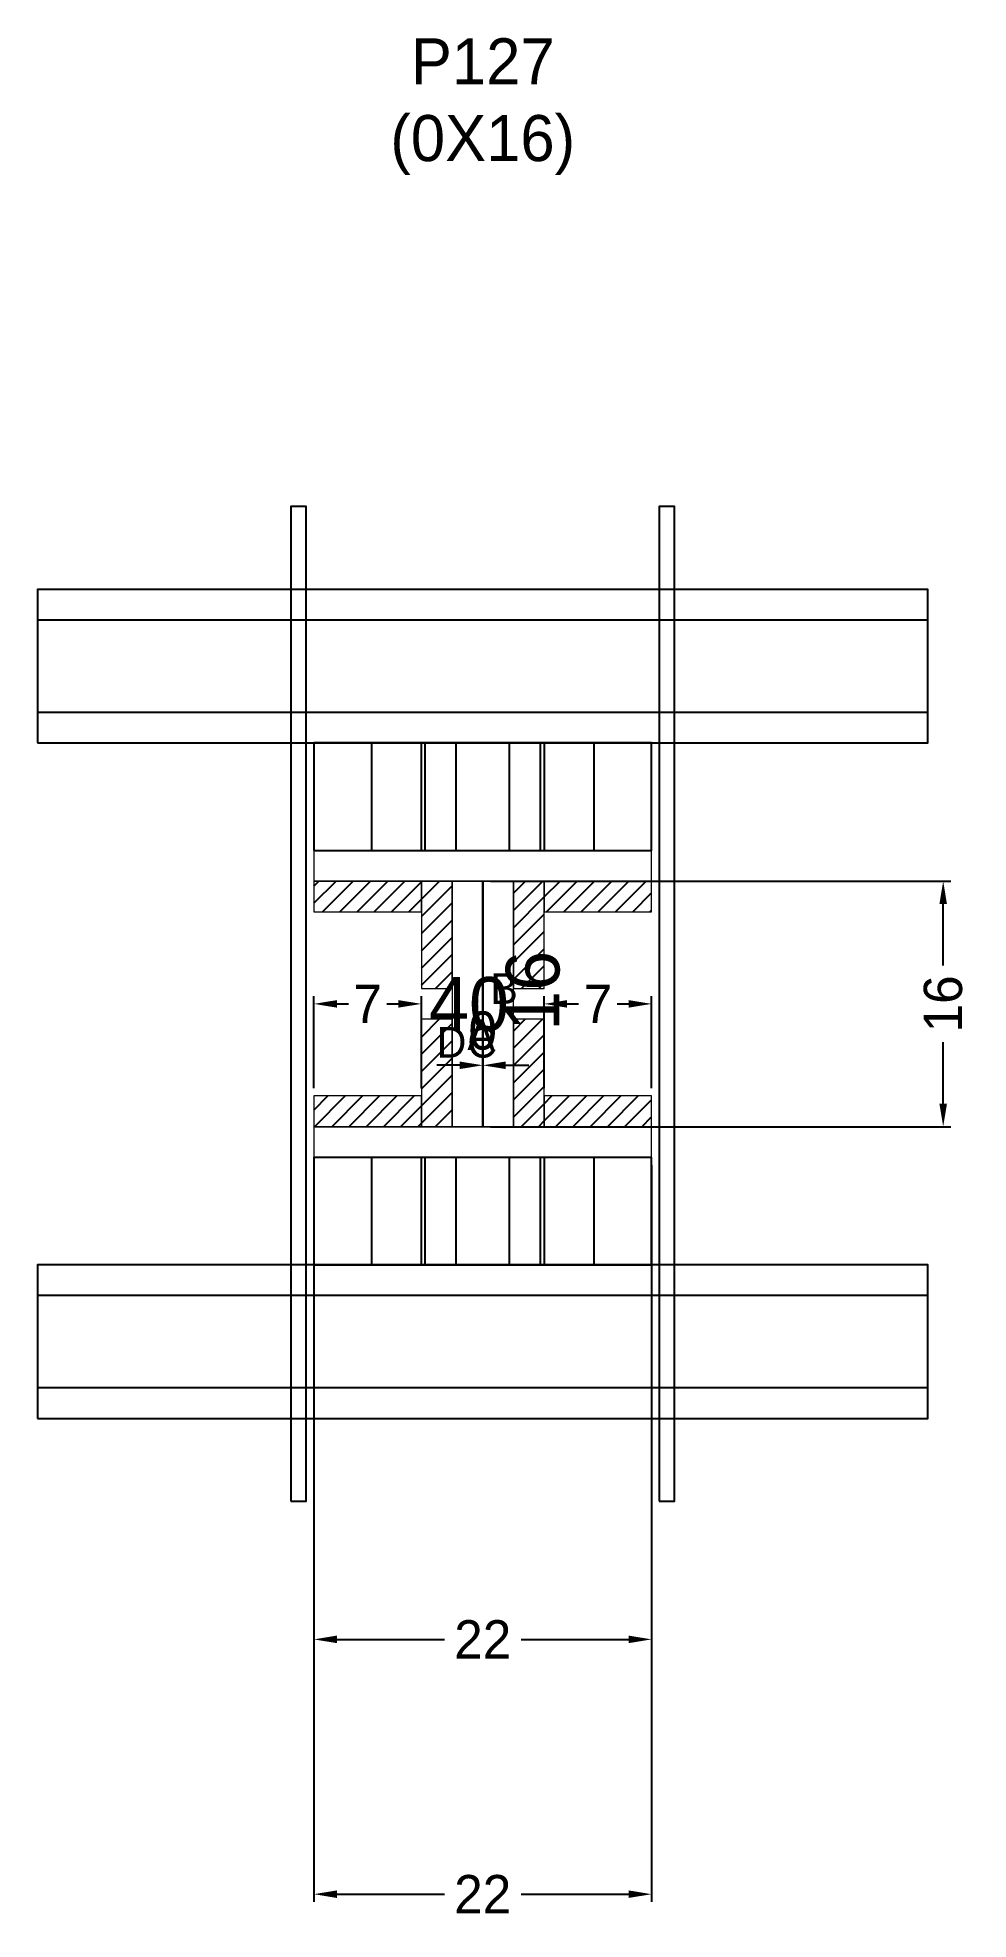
# Model space of a CAD drawing. Header units: centimetres. Extents: x -58 to 63, y 21 to 266.
import ezdxf

# ---------------------------------------------------------------- set-up
doc = ezdxf.new("R2010")
doc.units = ezdxf.units.CM
for name, color, linetype in [('CHAPA', 140, 'Continuous'), ('COTA', 241, 'Continuous'), ('Hachura', 251, 'Continuous'), ('Madeira', 30, 'Continuous'), ('NOMENCLATURA', 7, 'Continuous'), ('Painéis', 200, 'Continuous'), ('Perfil Metálico', 150, 'Continuous'), ('SARRAFO', 251, 'Continuous'), ('TEXTO_GERAL', 7, 'Continuous')]:
    doc.layers.add(name, color=color, linetype=linetype)
doc.dimstyles.new('cotax2', dxfattribs={"dimtxt": 2.5, "dimasz": 1.5, "dimexe": 0.5, "dimexo": 0.5, "dimgap": 0.5, "dimtad": 1, "dimcen": 2.5, "dimazin": 3, "dimtfac": 1, "dimtmove": 0, "dimatfit": 3})
pattern_1 = [(45, (0, 0), (-1.122532, 1.122532), [])]

# ---------------------------------------------------------------- blocks, each defined once
blk = doc.blocks.new('_CLOSEDFILLED')
at = {"color": 0, "linetype": 'BYBLOCK'}
blk.add_solid([(-1, 0.164), (0, 0), (-1, -0.164)], dxfattribs=at)
blk = doc.blocks.new('*D1')
for p, q in [((-22, 119), (-22, 23)), ((22, 119), (22, 23)), ((-19, 24), (-5, 24)), ((5, 24), (19, 24))]:
    blk.add_line(p, q)
at = {"layer": 'Defpoints'}
for p in [(-22, 120), (22, 120), (-22, 24)]:
    blk.add_point(p, dxfattribs=at)
at = {"layer": 'COTA', "xscale": 3, "yscale": 3, "rotation": 180}
blk.add_blockref('_CLOSEDFILLED', (-22, 24), dxfattribs=at)
at = {"layer": 'COTA', "xscale": 3, "yscale": 3}
blk.add_blockref('_CLOSEDFILLED', (22, 24), dxfattribs=at)
at = {"layer": 'COTA', "insert": (0, 24), "char_height": 5, "attachment_point": 5}
blk.add_mtext('22', dxfattribs=at)
blk = doc.blocks.new('*D2')
for p, q in [((0, 125), (0, 133)), ((0, 125), (0, 133)), ((-3, 132), (-6, 132)), ((0, 132), (0, 132)), ((3, 132), (6, 132))]:
    blk.add_line(p, q)
at = {"layer": 'Defpoints'}
for p in [(0, 132), (0, 124), (0, 124)]:
    blk.add_point(p, dxfattribs=at)
at = {"layer": 'COTA', "xscale": 3, "yscale": 3}
blk.add_blockref('_CLOSEDFILLED', (0, 132), dxfattribs=at)
at = {"layer": 'COTA', "xscale": 3, "yscale": 3, "rotation": 180}
blk.add_blockref('_CLOSEDFILLED', (0, 132), dxfattribs=at)
at = {"layer": 'COTA', "insert": (0, 136.5), "char_height": 5, "attachment_point": 5}
blk.add_mtext('0', dxfattribs=at)
blk = doc.blocks.new('*D3')
for p, q in [((1, 156), (61, 156)), ((60, 145), (60, 153)), ((60, 127), (60, 135)), ((1, 124), (61, 124))]:
    blk.add_line(p, q)
at = {"layer": 'Defpoints'}
for p in [(0, 156), (0, 124), (60, 124)]:
    blk.add_point(p, dxfattribs=at)
at = {"layer": 'COTA', "xscale": 3, "yscale": 3}
for p, rotation in [((60, 156), 90), ((60, 124), -90.00000000000001)]:
    blk.add_blockref('_CLOSEDFILLED', p, dxfattribs=dict(at, rotation=rotation))
at = {"layer": 'COTA', "insert": (60, 140), "char_height": 5, "attachment_point": 5, "rotation": 90}
blk.add_mtext('16', dxfattribs=at)
blk = doc.blocks.new('*D4')
for p, q in [((-22, 129), (-22, 141)), ((-19, 140), (-17.5, 140)), ((-12.5, 140), (-11, 140)), ((-8, 129), (-8, 141))]:
    blk.add_line(p, q)
at = {"layer": 'Defpoints'}
for p in [(-22, 140), (-22, 128), (-8, 128)]:
    blk.add_point(p, dxfattribs=at)
at = {"layer": 'COTA', "xscale": 3, "yscale": 3, "rotation": 180}
blk.add_blockref('_CLOSEDFILLED', (-22, 140), dxfattribs=at)
at = {"layer": 'COTA', "xscale": 3, "yscale": 3}
blk.add_blockref('_CLOSEDFILLED', (-8, 140), dxfattribs=at)
at = {"layer": 'COTA', "insert": (-15, 140), "char_height": 5, "attachment_point": 5}
blk.add_mtext('7', dxfattribs=at)
blk = doc.blocks.new('*D5')
for p, q in [((8, 129), (8, 141)), ((11, 140), (12.5, 140)), ((17.5, 140), (19, 140)), ((22, 129), (22, 141))]:
    blk.add_line(p, q)
at = {"layer": 'Defpoints'}
for p in [(8, 140), (8, 128), (22, 128)]:
    blk.add_point(p, dxfattribs=at)
at = {"layer": 'COTA', "xscale": 3, "yscale": 3, "rotation": 180}
blk.add_blockref('_CLOSEDFILLED', (8, 140), dxfattribs=at)
at = {"layer": 'COTA', "xscale": 3, "yscale": 3}
blk.add_blockref('_CLOSEDFILLED', (22, 140), dxfattribs=at)
at = {"layer": 'COTA', "insert": (15, 140), "char_height": 5, "attachment_point": 5}
blk.add_mtext('7', dxfattribs=at)
blk = doc.blocks.new('*D6')
for p, q in [((-22, 86.2), (-22, 56.2)), ((22, 86.2), (22, 56.2)), ((-19, 57.2), (-5, 57.2)), ((5, 57.2), (19, 57.2))]:
    blk.add_line(p, q)
at = {"layer": 'Defpoints'}
for p in [(-22, 87.2), (22, 87.2), (-22, 57.2)]:
    blk.add_point(p, dxfattribs=at)
at = {"layer": 'COTA', "xscale": 3, "yscale": 3, "rotation": 180}
blk.add_blockref('_CLOSEDFILLED', (-22, 57.2), dxfattribs=at)
at = {"layer": 'COTA', "xscale": 3, "yscale": 3}
blk.add_blockref('_CLOSEDFILLED', (22, 57.2), dxfattribs=at)
at = {"layer": 'COTA', "insert": (0, 57.2), "char_height": 5, "attachment_point": 5}
blk.add_mtext('22', dxfattribs=at)

msp = doc.modelspace()

# ---------------------------------------------------------------- hatches: boundary and pattern name
at = {"layer": 'Hachura'}
h = msp.add_hatch(dxfattribs=at)
h.set_pattern_fill('ANSI31')
h.set_pattern_definition(pattern_1)
h.paths.add_polyline_path([(-22, 152), (-8, 152), (-8, 156), (-22, 156)])
h = msp.add_hatch(dxfattribs=at)
h.set_pattern_fill('ANSI31')
h.set_pattern_definition(pattern_1)
h.paths.add_polyline_path([(-8, 142), (-4, 142), (-4, 156), (-8, 156)])
h = msp.add_hatch(dxfattribs=at)
h.set_pattern_fill('ANSI31')
h.set_pattern_definition(pattern_1)
h.paths.add_polyline_path([(4, 142), (8, 142), (8, 156), (4, 156)])
h = msp.add_hatch(dxfattribs=at)
h.set_pattern_fill('ANSI31')
h.set_pattern_definition(pattern_1)
h.paths.add_polyline_path([(8, 152), (22, 152), (22, 156), (8, 156)])
h = msp.add_hatch(dxfattribs=at)
h.set_pattern_fill('ANSI31')
h.set_pattern_definition(pattern_1)
h.paths.add_polyline_path([(-8, 124), (-4, 124), (-4, 138), (-8, 138)])
h = msp.add_hatch(dxfattribs=at)
h.set_pattern_fill('ANSI31')
h.set_pattern_definition(pattern_1)
h.paths.add_polyline_path([(4, 124), (8, 124), (8, 138), (4, 138)])
h = msp.add_hatch(dxfattribs=at)
h.set_pattern_fill('ANSI31')
h.set_pattern_definition(pattern_1)
h.paths.add_polyline_path([(-22, 124), (-8, 124), (-8, 128), (-22, 128)])
h = msp.add_hatch(dxfattribs=at)
h.set_pattern_fill('ANSI31')
h.set_pattern_definition(pattern_1)
h.paths.add_polyline_path([(8, 124), (22, 124), (22, 128), (8, 128)])

# ---------------------------------------------------------------- linework, layer by layer
at = {"layer": 'CHAPA', "lineweight": 18}
for points in [[(-22, 156), (22, 156), (22, 160), (-22, 160)], [(-22, 156), (22, 156), (22, 160), (-22, 160)], [(-4, 124), (0, 124), (0, 156), (-4, 156)], [(-4, 124), (0, 124), (0, 156), (-4, 156)], [(0, 124), (4, 124), (4, 156), (0, 156)], [(0, 124), (4, 124), (4, 156), (0, 156)], [(-22, 120), (22, 120), (22, 124), (-22, 124)], [(-22, 120), (22, 120), (22, 124), (-22, 124)]]:
    msp.add_lwpolyline(points, close=True, dxfattribs=at)
at = {"layer": 'Hachura'}
for points in [[(-25, 75.2), (-23, 75.2), (-23, 204.8), (-25, 204.8)], [(23, 75.2), (25, 75.2), (25, 204.8), (23, 204.8)]]:
    msp.add_lwpolyline(points, close=True, dxfattribs=at)
at = {"layer": 'Madeira', "color": 126}
for points in [[(-22, 160), (22, 160), (22, 174), (-22, 174)], [(-22, 160), (-8, 160), (-8, 174), (-22, 174)], [(-14.5, 160), (-7.5, 160), (-7.5, 174), (-14.5, 174)], [(-3.5, 160), (3.5, 160), (3.5, 174), (-3.5, 174)], [(7.5, 160), (14.5, 160), (14.5, 174), (7.5, 174)], [(8, 160), (22, 160), (22, 174), (8, 174)], [(-22, 106), (22, 106), (22, 120), (-22, 120)], [(-22, 106), (-8, 106), (-8, 120), (-22, 120)], [(-14.5, 106), (-7.5, 106), (-7.5, 120), (-14.5, 120)], [(-3.5, 106), (3.5, 106), (3.5, 120), (-3.5, 120)], [(7.5, 106), (14.5, 106), (14.5, 120), (7.5, 120)], [(8, 106), (22, 106), (22, 120), (8, 120)]]:
    msp.add_lwpolyline(points, close=True, dxfattribs=at)
at = {"layer": 'Painéis'}
msp.add_lwpolyline([(0, 124), (0, 124), (0, 156), (0, 156)], close=True, dxfattribs=at)
at = {"layer": 'Perfil Metálico', "color": 224}
for points in [[(-58, 174), (58, 174), (58, 194), (-58, 194)], [(-58, 178), (58, 178), (58, 190), (-58, 190)], [(-58, 86), (58, 86), (58, 106), (-58, 106)], [(-58, 90), (58, 90), (58, 102), (-58, 102)]]:
    msp.add_lwpolyline(points, close=True, dxfattribs=at)
at = {"layer": 'SARRAFO', "color": 251, "lineweight": 13}
for points in [[(-22, 152), (-8, 152), (-8, 156), (-22, 156)], [(-8, 142), (-4, 142), (-4, 156), (-8, 156)], [(4, 142), (8, 142), (8, 156), (4, 156)], [(8, 152), (22, 152), (22, 156), (8, 156)], [(-8, 124), (-4, 124), (-4, 138), (-8, 138)], [(4, 124), (8, 124), (8, 138), (4, 138)], [(-22, 124), (-8, 124), (-8, 128), (-22, 128)], [(8, 124), (22, 124), (22, 128), (8, 128)]]:
    msp.add_lwpolyline(points, close=True, dxfattribs=at)

# ---------------------------------------------------------------- texts
at = {"layer": 'COTA'}
msp.add_text('16', height=7, rotation=90, dxfattribs=at).set_placement((10, 136.5))
msp.add_text('40', height=7, dxfattribs=at).set_placement((-7, 136.5))
at = {"layer": 'NOMENCLATURA', "insert": (0, 248), "char_height": 6, "attachment_point": 8}
msp.add_mtext('P127\\P(0X16)', dxfattribs=at)
at = {"layer": 'TEXTO_GERAL'}
for s, p in [('B', (1, 140)), ('A', (-2, 134)), ('D', (-6, 133)), ('C', (-2, 133))]:
    msp.add_text(s, height=4, dxfattribs=at).set_placement(p)

# ---------------------------------------------------------------- dimensions: what is measured, and where the dimension line sits
at = {"layer": 'COTA'}
dim = msp.add_linear_dim(base=(60, 124), p1=(0, 124), p2=(0, 156), angle=90, dimstyle='cotax2', dxfattribs=at)
dim.commit()
dim.dimension.update_dxf_attribs({"geometry": '*D3', "text_midpoint": (60, 140)})
for base, p1, p2, picture, middle in [((-22, 140), (-22, 128), (-8, 128), '*D4', (-15, 140)), ((8, 140), (8, 128), (22, 128), '*D5', (15, 140)), ((0, 132), (0, 124), (0, 124), '*D2', (0, 136.5)), ((-22, 24), (-22, 120), (22, 120), '*D1', (0, 24)), ((-22, 57.2), (-22, 87.2), (22, 87.2), '*D6', (0, 57.2))]:
    dim = msp.add_linear_dim(base=base, p1=p1, p2=p2, dimstyle='cotax2', dxfattribs=at)
    dim.commit()
    dim.dimension.update_dxf_attribs({"geometry": picture, "text_midpoint": middle})

doc.saveas('drawing.dxf')
